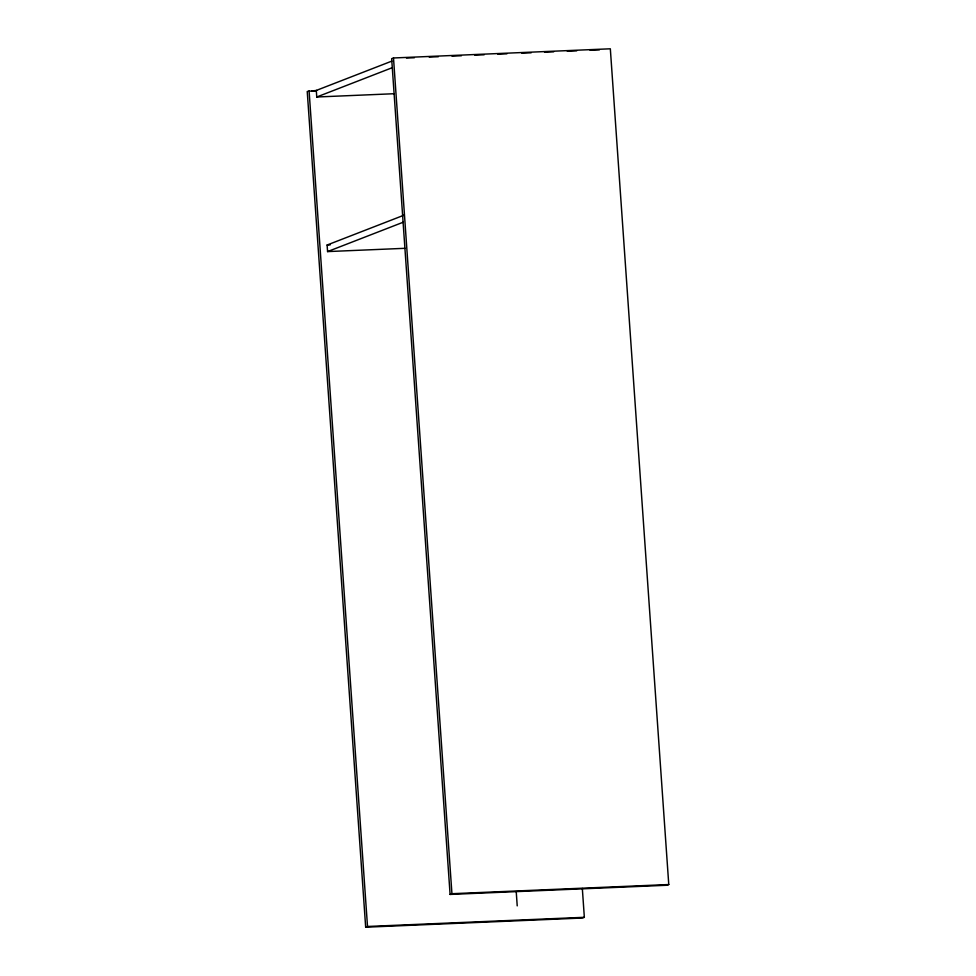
<?xml version="1.0" encoding="UTF-8"?>
<svg xmlns="http://www.w3.org/2000/svg" width="976" height="976" viewBox="0 0 976 976"><rect width="100%" height="100%" fill="white"/><g stroke="black" fill="none" stroke-linecap="round" stroke-linejoin="round"><path stroke-width="1.46" d="M316.651 90.426L307.233 91.463L365.671 927.2L582.501 918.026L584.343 917.306L582.33 888.441M393.499 57.974L391.657 58.694L450.095 894.431L666.925 885.256L668.767 884.537L610.329 48.8L393.499 57.974L451.937 893.711L450.095 894.431M391.876 61.098L316.297 90.439L316.761 97.002L394.145 93.72M316.761 97.002L392.34 67.661M405.028 248.307L327.57 251.588L327.106 245.025L404.088 215.147M327.57 251.588L403.149 222.247M365.671 927.2L367.513 926.48L584.343 917.306M406.467 58.06L414.397 57.73M429.22 57.096L438.334 56.718M451.986 56.132L461.404 55.742M474.751 55.168L484.145 54.778M497.797 54.192L506.898 53.814M521.782 53.18L531.151 52.789M544.535 52.216L553.648 51.838M567.3 51.252L576.645 50.862M590.065 50.288L599.386 49.898M311.783 91.268L316.334 91.073M327.106 245.025L330.144 244.903M451.937 893.711L668.767 884.537M516.267 892.198L517.219 905.874M309.075 90.744L367.513 926.48"/></g></svg>
